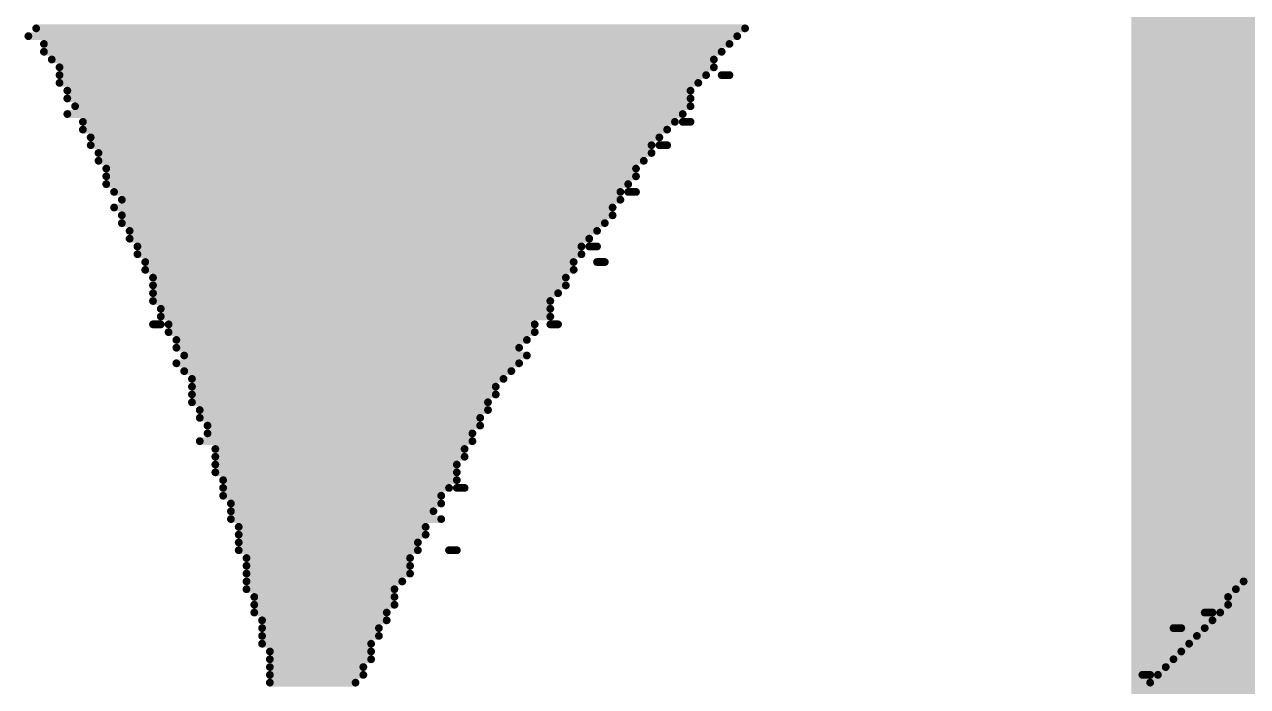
# Model space of a CAD drawing. Header units: inches. Extents: x -5 to 433, y -20 to 71.
# Drawn here: x 20.497 to 24.484, y 50.667 to 52.826 of the extents above; entities that cross this region are included whole.
import ezdxf

# ---------------------------------------------------------------- set-up
doc = ezdxf.new("R2010")
doc.units = ezdxf.units.IN
doc.layers.add('Bottom Overlay', color=54, linetype='Continuous')
doc.layers.add('Top Layer', color=1, linetype='Continuous')

msp = doc.modelspace()

# ---------------------------------------------------------------- hatches: boundary and pattern name
at = {"layer": 'Top Layer'}
for points in [[(24.1554, 38.5064), (29.1842, 38.5064), (29.1842, 54.4576), (24.1554, 54.4576)], [(24.1059, 10.3124), (26.7462, 10.3124), (26.7462, 54.0655), (24.1059, 54.0655)]]:
    msp.add_hatch(color=1, dxfattribs=at).paths.add_polyline_path(points)

# ---------------------------------------------------------------- linework, layer by layer
at = {"layer": 'Bottom Overlay'}
for points in [[(20.5092, 52.7876, 0.0254, 0.0254, 0), (22.8206, 52.7876, 0.0254, 0.0254, 0)], [(20.5346, 52.813, 0.0254, 0.0254, 0), (22.846, 52.813, 0.0254, 0.0254, 0)], [(20.56, 52.7622, 0.0254, 0.0254, 0), (22.7952, 52.7622, 0.0254, 0.0254, 0)], [(20.56, 52.7368, 0.0254, 0.0254, 0), (22.7698, 52.7368, 0.0254, 0.0254, 0)], [(20.5854, 52.7114, 0.0254, 0.0254, 0), (22.7444, 52.7114, 0.0254, 0.0254, 0)], [(20.6108, 52.686, 0.0254, 0.0254, 0), (22.7444, 52.686, 0.0254, 0.0254, 0)], [(20.6108, 52.6606, 0.0254, 0.0254, 0), (22.719, 52.6606, 0.0254, 0.0254, 0)], [(20.6108, 52.6352, 0.0254, 0.0254, 0), (22.6936, 52.6352, 0.0254, 0.0254, 0)], [(22.7698, 52.6606, 0.0254, 0.0254, 0), (22.7952, 52.6606, 0.0254, 0.0254, 0)], [(20.6362, 52.6098, 0.0254, 0.0254, 0), (22.6682, 52.6098, 0.0254, 0.0254, 0)], [(20.6362, 52.5844, 0.0254, 0.0254, 0), (22.6682, 52.5844, 0.0254, 0.0254, 0)], [(20.6616, 52.559, 0.0254, 0.0254, 0), (22.6682, 52.559, 0.0254, 0.0254, 0)], [(20.6362, 52.5336, 0.0254, 0.0254, 0), (22.6428, 52.5336, 0.0254, 0.0254, 0)], [(20.687, 52.5082, 0.0254, 0.0254, 0), (22.6174, 52.5082, 0.0254, 0.0254, 0)], [(22.6428, 52.5082, 0.0254, 0.0254, 0), (22.6682, 52.5082, 0.0254, 0.0254, 0)], [(20.687, 52.4828, 0.0254, 0.0254, 0), (22.592, 52.4828, 0.0254, 0.0254, 0)], [(20.7124, 52.4574, 0.0254, 0.0254, 0), (22.5666, 52.4574, 0.0254, 0.0254, 0)], [(20.7124, 52.432, 0.0254, 0.0254, 0), (22.5412, 52.432, 0.0254, 0.0254, 0)], [(22.5666, 52.432, 0.0254, 0.0254, 0), (22.592, 52.432, 0.0254, 0.0254, 0)], [(20.7378, 52.4066, 0.0254, 0.0254, 0), (22.5412, 52.4066, 0.0254, 0.0254, 0)], [(20.7378, 52.3812, 0.0254, 0.0254, 0), (22.5158, 52.3812, 0.0254, 0.0254, 0)], [(20.7632, 52.3558, 0.0254, 0.0254, 0), (22.4904, 52.3558, 0.0254, 0.0254, 0)], [(20.7632, 52.3304, 0.0254, 0.0254, 0), (22.4904, 52.3304, 0.0254, 0.0254, 0)], [(20.7632, 52.305, 0.0254, 0.0254, 0), (22.465, 52.305, 0.0254, 0.0254, 0)], [(20.7886, 52.2796, 0.0254, 0.0254, 0), (22.4396, 52.2796, 0.0254, 0.0254, 0)], [(22.465, 52.2796, 0.0254, 0.0254, 0), (22.4904, 52.2796, 0.0254, 0.0254, 0)], [(20.7886, 52.2288, 0.0254, 0.0254, 0), (22.4142, 52.2288, 0.0254, 0.0254, 0)], [(20.814, 52.2542, 0.0254, 0.0254, 0), (22.4396, 52.2542, 0.0254, 0.0254, 0)], [(20.814, 52.2034, 0.0254, 0.0254, 0), (22.4142, 52.2034, 0.0254, 0.0254, 0)], [(20.814, 52.178, 0.0254, 0.0254, 0), (22.3888, 52.178, 0.0254, 0.0254, 0)], [(20.8394, 52.1526, 0.0254, 0.0254, 0), (22.3634, 52.1526, 0.0254, 0.0254, 0)], [(20.8394, 52.1272, 0.0254, 0.0254, 0), (22.338, 52.1272, 0.0254, 0.0254, 0)], [(20.8648, 52.1018, 0.0254, 0.0254, 0), (22.3126, 52.1018, 0.0254, 0.0254, 0)], [(20.8648, 52.0764, 0.0254, 0.0254, 0), (22.3126, 52.0764, 0.0254, 0.0254, 0)], [(22.338, 52.1018, 0.0254, 0.0254, 0), (22.3634, 52.1018, 0.0254, 0.0254, 0)], [(20.8902, 52.051, 0.0254, 0.0254, 0), (22.2872, 52.051, 0.0254, 0.0254, 0)], [(22.3634, 52.051, 0.0254, 0.0254, 0), (22.3888, 52.051, 0.0254, 0.0254, 0)], [(20.8902, 52.0256, 0.0254, 0.0254, 0), (22.2872, 52.0256, 0.0254, 0.0254, 0)], [(20.9156, 52.0002, 0.0254, 0.0254, 0), (22.2618, 52.0002, 0.0254, 0.0254, 0)], [(20.9156, 51.9748, 0.0254, 0.0254, 0), (22.2618, 51.9748, 0.0254, 0.0254, 0)], [(20.9156, 51.9494, 0.0254, 0.0254, 0), (22.2364, 51.9494, 0.0254, 0.0254, 0)], [(20.9156, 51.924, 0.0254, 0.0254, 0), (22.211, 51.924, 0.0254, 0.0254, 0)], [(20.941, 51.8986, 0.0254, 0.0254, 0), (22.211, 51.8986, 0.0254, 0.0254, 0)], [(20.941, 51.8732, 0.0254, 0.0254, 0), (22.211, 51.8732, 0.0254, 0.0254, 0)], [(20.9156, 51.8478, 0.0254, 0.0254, 0), (20.941, 51.8478, 0.0254, 0.0254, 0)], [(20.9664, 51.8478, 0.0254, 0.0254, 0), (22.1602, 51.8478, 0.0254, 0.0254, 0)], [(22.211, 51.8478, 0.0254, 0.0254, 0), (22.2364, 51.8478, 0.0254, 0.0254, 0)], [(20.9664, 51.8224, 0.0254, 0.0254, 0), (22.1602, 51.8224, 0.0254, 0.0254, 0)], [(20.9918, 51.797, 0.0254, 0.0254, 0), (22.1348, 51.797, 0.0254, 0.0254, 0)], [(20.9918, 51.7716, 0.0254, 0.0254, 0), (22.1094, 51.7716, 0.0254, 0.0254, 0)], [(20.9918, 51.7208, 0.0254, 0.0254, 0), (22.1094, 51.7208, 0.0254, 0.0254, 0)], [(21.0172, 51.7462, 0.0254, 0.0254, 0), (22.1348, 51.7462, 0.0254, 0.0254, 0)], [(21.0172, 51.6954, 0.0254, 0.0254, 0), (22.084, 51.6954, 0.0254, 0.0254, 0)], [(21.0426, 51.67, 0.0254, 0.0254, 0), (22.0586, 51.67, 0.0254, 0.0254, 0)], [(21.0426, 51.6446, 0.0254, 0.0254, 0), (22.0332, 51.6446, 0.0254, 0.0254, 0)], [(21.0426, 51.6192, 0.0254, 0.0254, 0), (22.0332, 51.6192, 0.0254, 0.0254, 0)], [(21.0426, 51.5938, 0.0254, 0.0254, 0), (22.0078, 51.5938, 0.0254, 0.0254, 0)], [(21.068, 51.5684, 0.0254, 0.0254, 0), (22.0078, 51.5684, 0.0254, 0.0254, 0)], [(21.068, 51.543, 0.0254, 0.0254, 0), (21.9824, 51.543, 0.0254, 0.0254, 0)], [(21.0934, 51.5176, 0.0254, 0.0254, 0), (21.9824, 51.5176, 0.0254, 0.0254, 0)], [(21.0934, 51.4922, 0.0254, 0.0254, 0), (21.957, 51.4922, 0.0254, 0.0254, 0)], [(21.068, 51.4668, 0.0254, 0.0254, 0), (21.957, 51.4668, 0.0254, 0.0254, 0)], [(21.1188, 51.4414, 0.0254, 0.0254, 0), (21.9316, 51.4414, 0.0254, 0.0254, 0)], [(21.1188, 51.416, 0.0254, 0.0254, 0), (21.9316, 51.416, 0.0254, 0.0254, 0)], [(21.1188, 51.3906, 0.0254, 0.0254, 0), (21.9062, 51.3906, 0.0254, 0.0254, 0)], [(21.1188, 51.3652, 0.0254, 0.0254, 0), (21.9062, 51.3652, 0.0254, 0.0254, 0)], [(21.1442, 51.3398, 0.0254, 0.0254, 0), (21.9062, 51.3398, 0.0254, 0.0254, 0)], [(21.1442, 51.3144, 0.0254, 0.0254, 0), (21.8808, 51.3144, 0.0254, 0.0254, 0)], [(21.9062, 51.3144, 0.0254, 0.0254, 0), (21.9316, 51.3144, 0.0254, 0.0254, 0)], [(21.1442, 51.289, 0.0254, 0.0254, 0), (21.8554, 51.289, 0.0254, 0.0254, 0)], [(21.1696, 51.2636, 0.0254, 0.0254, 0), (21.8554, 51.2636, 0.0254, 0.0254, 0)], [(21.1696, 51.2382, 0.0254, 0.0254, 0), (21.83, 51.2382, 0.0254, 0.0254, 0)], [(21.1696, 51.2128, 0.0254, 0.0254, 0), (21.8554, 51.2128, 0.0254, 0.0254, 0)], [(21.195, 51.1874, 0.0254, 0.0254, 0), (21.8046, 51.1874, 0.0254, 0.0254, 0)], [(21.195, 51.162, 0.0254, 0.0254, 0), (21.8046, 51.162, 0.0254, 0.0254, 0)], [(21.195, 51.1366, 0.0254, 0.0254, 0), (21.7792, 51.1366, 0.0254, 0.0254, 0)], [(21.195, 51.1112, 0.0254, 0.0254, 0), (21.7792, 51.1112, 0.0254, 0.0254, 0)], [(21.8808, 51.1112, 0.0254, 0.0254, 0), (21.9062, 51.1112, 0.0254, 0.0254, 0)], [(21.2204, 51.0858, 0.0254, 0.0254, 0), (21.7538, 51.0858, 0.0254, 0.0254, 0)], [(21.2204, 51.0604, 0.0254, 0.0254, 0), (21.7538, 51.0604, 0.0254, 0.0254, 0)], [(21.2204, 51.035, 0.0254, 0.0254, 0), (21.7538, 51.035, 0.0254, 0.0254, 0)], [(24.497, 51.035, 0.0254, 0.0254, 0), (25.1574, 51.035, 0.0254, 0.0254, 0)], [(21.2204, 51.0096, 0.0254, 0.0254, 0), (21.7284, 51.0096, 0.0254, 0.0254, 0)], [(24.4716, 51.0096, 0.0254, 0.0254, 0), (25.1828, 51.0096, 0.0254, 0.0254, 0)], [(21.2204, 50.9842, 0.0254, 0.0254, 0), (21.703, 50.9842, 0.0254, 0.0254, 0)], [(21.2458, 50.9588, 0.0254, 0.0254, 0), (21.703, 50.9588, 0.0254, 0.0254, 0)], [(24.4208, 50.9588, 0.0254, 0.0254, 0), (25.1066, 50.9588, 0.0254, 0.0254, 0)], [(24.4462, 50.9842, 0.0254, 0.0254, 0), (25.132, 50.9842, 0.0254, 0.0254, 0)], [(21.2458, 50.9334, 0.0254, 0.0254, 0), (21.703, 50.9334, 0.0254, 0.0254, 0)], [(24.4208, 50.9334, 0.0254, 0.0254, 0), (25.0812, 50.9334, 0.0254, 0.0254, 0)], [(21.2458, 50.908, 0.0254, 0.0254, 0), (21.6776, 50.908, 0.0254, 0.0254, 0)], [(21.2712, 50.8826, 0.0254, 0.0254, 0), (21.6776, 50.8826, 0.0254, 0.0254, 0)], [(24.3446, 50.908, 0.0254, 0.0254, 0), (24.37, 50.908, 0.0254, 0.0254, 0)], [(24.37, 50.8826, 0.0254, 0.0254, 0), (25.0558, 50.8826, 0.0254, 0.0254, 0)], [(24.3954, 50.908, 0.0254, 0.0254, 0), (25.0812, 50.908, 0.0254, 0.0254, 0)], [(21.2712, 50.8572, 0.0254, 0.0254, 0), (21.6522, 50.8572, 0.0254, 0.0254, 0)], [(21.2712, 50.8318, 0.0254, 0.0254, 0), (21.6522, 50.8318, 0.0254, 0.0254, 0)], [(24.243, 50.8572, 0.0254, 0.0254, 0), (24.2684, 50.8572, 0.0254, 0.0254, 0)], [(24.3192, 50.8318, 0.0254, 0.0254, 0), (25.005, 50.8318, 0.0254, 0.0254, 0)], [(24.3446, 50.8572, 0.0254, 0.0254, 0), (25.0304, 50.8572, 0.0254, 0.0254, 0)], [(21.2712, 50.8064, 0.0254, 0.0254, 0), (21.6268, 50.8064, 0.0254, 0.0254, 0)], [(24.2938, 50.8064, 0.0254, 0.0254, 0), (24.9796, 50.8064, 0.0254, 0.0254, 0)], [(21.2966, 50.781, 0.0254, 0.0254, 0), (21.6268, 50.781, 0.0254, 0.0254, 0)], [(21.2966, 50.7556, 0.0254, 0.0254, 0), (21.6268, 50.7556, 0.0254, 0.0254, 0)], [(24.243, 50.7556, 0.0254, 0.0254, 0), (24.9542, 50.7556, 0.0254, 0.0254, 0)], [(24.2684, 50.781, 0.0254, 0.0254, 0), (24.9796, 50.781, 0.0254, 0.0254, 0)], [(21.2966, 50.7302, 0.0254, 0.0254, 0), (21.6014, 50.7302, 0.0254, 0.0254, 0)], [(24.2176, 50.7302, 0.0254, 0.0254, 0), (24.9288, 50.7302, 0.0254, 0.0254, 0)], [(21.2966, 50.7048, 0.0254, 0.0254, 0), (21.6014, 50.7048, 0.0254, 0.0254, 0)], [(21.2966, 50.6794, 0.0254, 0.0254, 0), (21.576, 50.6794, 0.0254, 0.0254, 0)], [(24.1414, 50.7048, 0.0254, 0.0254, 0), (24.1668, 50.7048, 0.0254, 0.0254, 0)], [(24.1668, 50.6794, 0.0254, 0.0254, 0), (24.878, 50.6794, 0.0254, 0.0254, 0)], [(24.1922, 50.7048, 0.0254, 0.0254, 0), (24.9034, 50.7048, 0.0254, 0.0254, 0)]]:
    msp.add_lwpolyline(points, format="xyseb", dxfattribs=at)
for points in [[(20.5029, 52.7876, 0.0127, 0.0127, 1), (20.5156, 52.7876, 0.0127, 0.0127, 1)], [(20.5283, 52.813, 0.0127, 0.0127, 1), (20.541, 52.813, 0.0127, 0.0127, 1)], [(22.8143, 52.7876, 0.0127, 0.0127, 1), (22.827, 52.7876, 0.0127, 0.0127, 1)], [(22.8397, 52.813, 0.0127, 0.0127, 1), (22.8524, 52.813, 0.0127, 0.0127, 1)], [(20.5537, 52.7622, 0.0127, 0.0127, 1), (20.5664, 52.7622, 0.0127, 0.0127, 1)], [(22.7889, 52.7622, 0.0127, 0.0127, 1), (22.8016, 52.7622, 0.0127, 0.0127, 1)], [(20.5537, 52.7368, 0.0127, 0.0127, 1), (20.5664, 52.7368, 0.0127, 0.0127, 1)], [(20.5791, 52.7114, 0.0127, 0.0127, 1), (20.5918, 52.7114, 0.0127, 0.0127, 1)], [(22.7381, 52.7114, 0.0127, 0.0127, 1), (22.7508, 52.7114, 0.0127, 0.0127, 1)], [(22.7635, 52.7368, 0.0127, 0.0127, 1), (22.7762, 52.7368, 0.0127, 0.0127, 1)], [(20.6045, 52.686, 0.0127, 0.0127, 1), (20.6172, 52.686, 0.0127, 0.0127, 1)], [(22.7381, 52.686, 0.0127, 0.0127, 1), (22.7508, 52.686, 0.0127, 0.0127, 1)], [(20.6045, 52.6606, 0.0127, 0.0127, 1), (20.6172, 52.6606, 0.0127, 0.0127, 1)], [(20.6045, 52.6352, 0.0127, 0.0127, 1), (20.6172, 52.6352, 0.0127, 0.0127, 1)], [(22.6873, 52.6352, 0.0127, 0.0127, 1), (22.7, 52.6352, 0.0127, 0.0127, 1)], [(22.7127, 52.6606, 0.0127, 0.0127, 1), (22.7254, 52.6606, 0.0127, 0.0127, 1)], [(22.7635, 52.6606, 0.0127, 0.0127, 1), (22.7762, 52.6606, 0.0127, 0.0127, 1)], [(22.7889, 52.6606, 0.0127, 0.0127, 1), (22.8016, 52.6606, 0.0127, 0.0127, 1)], [(20.6299, 52.6098, 0.0127, 0.0127, 1), (20.6426, 52.6098, 0.0127, 0.0127, 1)], [(22.6619, 52.6098, 0.0127, 0.0127, 1), (22.6746, 52.6098, 0.0127, 0.0127, 1)], [(20.6299, 52.5844, 0.0127, 0.0127, 1), (20.6426, 52.5844, 0.0127, 0.0127, 1)], [(20.6553, 52.559, 0.0127, 0.0127, 1), (20.668, 52.559, 0.0127, 0.0127, 1)], [(22.6619, 52.5844, 0.0127, 0.0127, 1), (22.6746, 52.5844, 0.0127, 0.0127, 1)], [(22.6619, 52.559, 0.0127, 0.0127, 1), (22.6746, 52.559, 0.0127, 0.0127, 1)], [(20.6299, 52.5336, 0.0127, 0.0127, 1), (20.6426, 52.5336, 0.0127, 0.0127, 1)], [(20.6807, 52.5082, 0.0127, 0.0127, 1), (20.6934, 52.5082, 0.0127, 0.0127, 1)], [(22.6111, 52.5082, 0.0127, 0.0127, 1), (22.6238, 52.5082, 0.0127, 0.0127, 1)], [(22.6365, 52.5336, 0.0127, 0.0127, 1), (22.6492, 52.5336, 0.0127, 0.0127, 1)], [(22.6365, 52.5082, 0.0127, 0.0127, 1), (22.6492, 52.5082, 0.0127, 0.0127, 1)], [(22.6619, 52.5082, 0.0127, 0.0127, 1), (22.6746, 52.5082, 0.0127, 0.0127, 1)], [(20.6807, 52.4828, 0.0127, 0.0127, 1), (20.6934, 52.4828, 0.0127, 0.0127, 1)], [(22.5857, 52.4828, 0.0127, 0.0127, 1), (22.5984, 52.4828, 0.0127, 0.0127, 1)], [(20.7061, 52.4574, 0.0127, 0.0127, 1), (20.7188, 52.4574, 0.0127, 0.0127, 1)], [(20.7061, 52.432, 0.0127, 0.0127, 1), (20.7188, 52.432, 0.0127, 0.0127, 1)], [(22.5349, 52.432, 0.0127, 0.0127, 1), (22.5476, 52.432, 0.0127, 0.0127, 1)], [(22.5603, 52.4574, 0.0127, 0.0127, 1), (22.573, 52.4574, 0.0127, 0.0127, 1)], [(22.5603, 52.432, 0.0127, 0.0127, 1), (22.573, 52.432, 0.0127, 0.0127, 1)], [(22.5857, 52.432, 0.0127, 0.0127, 1), (22.5984, 52.432, 0.0127, 0.0127, 1)], [(20.7315, 52.4066, 0.0127, 0.0127, 1), (20.7442, 52.4066, 0.0127, 0.0127, 1)], [(22.5349, 52.4066, 0.0127, 0.0127, 1), (22.5476, 52.4066, 0.0127, 0.0127, 1)], [(20.7315, 52.3812, 0.0127, 0.0127, 1), (20.7442, 52.3812, 0.0127, 0.0127, 1)], [(20.7569, 52.3558, 0.0127, 0.0127, 1), (20.7696, 52.3558, 0.0127, 0.0127, 1)], [(22.4841, 52.3558, 0.0127, 0.0127, 1), (22.4968, 52.3558, 0.0127, 0.0127, 1)], [(22.5095, 52.3812, 0.0127, 0.0127, 1), (22.5222, 52.3812, 0.0127, 0.0127, 1)], [(20.7569, 52.3304, 0.0127, 0.0127, 1), (20.7696, 52.3304, 0.0127, 0.0127, 1)], [(22.4841, 52.3304, 0.0127, 0.0127, 1), (22.4968, 52.3304, 0.0127, 0.0127, 1)], [(20.7569, 52.305, 0.0127, 0.0127, 1), (20.7696, 52.305, 0.0127, 0.0127, 1)], [(20.7823, 52.2796, 0.0127, 0.0127, 1), (20.795, 52.2796, 0.0127, 0.0127, 1)], [(22.4333, 52.2796, 0.0127, 0.0127, 1), (22.446, 52.2796, 0.0127, 0.0127, 1)], [(22.4587, 52.305, 0.0127, 0.0127, 1), (22.4714, 52.305, 0.0127, 0.0127, 1)], [(22.4587, 52.2796, 0.0127, 0.0127, 1), (22.4714, 52.2796, 0.0127, 0.0127, 1)], [(22.4841, 52.2796, 0.0127, 0.0127, 1), (22.4968, 52.2796, 0.0127, 0.0127, 1)], [(20.7823, 52.2288, 0.0127, 0.0127, 1), (20.795, 52.2288, 0.0127, 0.0127, 1)], [(20.8077, 52.2542, 0.0127, 0.0127, 1), (20.8204, 52.2542, 0.0127, 0.0127, 1)], [(22.4079, 52.2288, 0.0127, 0.0127, 1), (22.4206, 52.2288, 0.0127, 0.0127, 1)], [(22.4333, 52.2542, 0.0127, 0.0127, 1), (22.446, 52.2542, 0.0127, 0.0127, 1)], [(20.8077, 52.2034, 0.0127, 0.0127, 1), (20.8204, 52.2034, 0.0127, 0.0127, 1)], [(22.4079, 52.2034, 0.0127, 0.0127, 1), (22.4206, 52.2034, 0.0127, 0.0127, 1)], [(20.8077, 52.178, 0.0127, 0.0127, 1), (20.8204, 52.178, 0.0127, 0.0127, 1)], [(20.8331, 52.1526, 0.0127, 0.0127, 1), (20.8458, 52.1526, 0.0127, 0.0127, 1)], [(22.3571, 52.1526, 0.0127, 0.0127, 1), (22.3698, 52.1526, 0.0127, 0.0127, 1)], [(22.3825, 52.178, 0.0127, 0.0127, 1), (22.3952, 52.178, 0.0127, 0.0127, 1)], [(20.8331, 52.1272, 0.0127, 0.0127, 1), (20.8458, 52.1272, 0.0127, 0.0127, 1)], [(22.3317, 52.1272, 0.0127, 0.0127, 1), (22.3444, 52.1272, 0.0127, 0.0127, 1)], [(20.8585, 52.1018, 0.0127, 0.0127, 1), (20.8712, 52.1018, 0.0127, 0.0127, 1)], [(20.8585, 52.0764, 0.0127, 0.0127, 1), (20.8712, 52.0764, 0.0127, 0.0127, 1)], [(22.3063, 52.1018, 0.0127, 0.0127, 1), (22.319, 52.1018, 0.0127, 0.0127, 1)], [(22.3063, 52.0764, 0.0127, 0.0127, 1), (22.319, 52.0764, 0.0127, 0.0127, 1)], [(22.3317, 52.1018, 0.0127, 0.0127, 1), (22.3444, 52.1018, 0.0127, 0.0127, 1)], [(22.3571, 52.1018, 0.0127, 0.0127, 1), (22.3698, 52.1018, 0.0127, 0.0127, 1)], [(20.8839, 52.051, 0.0127, 0.0127, 1), (20.8966, 52.051, 0.0127, 0.0127, 1)], [(22.2809, 52.051, 0.0127, 0.0127, 1), (22.2936, 52.051, 0.0127, 0.0127, 1)], [(22.3571, 52.051, 0.0127, 0.0127, 1), (22.3698, 52.051, 0.0127, 0.0127, 1)], [(22.3825, 52.051, 0.0127, 0.0127, 1), (22.3952, 52.051, 0.0127, 0.0127, 1)], [(20.8839, 52.0256, 0.0127, 0.0127, 1), (20.8966, 52.0256, 0.0127, 0.0127, 1)], [(20.9093, 52.0002, 0.0127, 0.0127, 1), (20.922, 52.0002, 0.0127, 0.0127, 1)], [(22.2555, 52.0002, 0.0127, 0.0127, 1), (22.2682, 52.0002, 0.0127, 0.0127, 1)], [(22.2809, 52.0256, 0.0127, 0.0127, 1), (22.2936, 52.0256, 0.0127, 0.0127, 1)], [(20.9093, 51.9748, 0.0127, 0.0127, 1), (20.922, 51.9748, 0.0127, 0.0127, 1)], [(20.9093, 51.9494, 0.0127, 0.0127, 1), (20.922, 51.9494, 0.0127, 0.0127, 1)], [(22.2301, 51.9494, 0.0127, 0.0127, 1), (22.2428, 51.9494, 0.0127, 0.0127, 1)], [(22.2555, 51.9748, 0.0127, 0.0127, 1), (22.2682, 51.9748, 0.0127, 0.0127, 1)], [(20.9093, 51.924, 0.0127, 0.0127, 1), (20.922, 51.924, 0.0127, 0.0127, 1)], [(22.2047, 51.924, 0.0127, 0.0127, 1), (22.2174, 51.924, 0.0127, 0.0127, 1)], [(20.9347, 51.8986, 0.0127, 0.0127, 1), (20.9474, 51.8986, 0.0127, 0.0127, 1)], [(20.9347, 51.8732, 0.0127, 0.0127, 1), (20.9474, 51.8732, 0.0127, 0.0127, 1)], [(22.2047, 51.8986, 0.0127, 0.0127, 1), (22.2174, 51.8986, 0.0127, 0.0127, 1)], [(22.2047, 51.8732, 0.0127, 0.0127, 1), (22.2174, 51.8732, 0.0127, 0.0127, 1)], [(20.9093, 51.8478, 0.0127, 0.0127, 1), (20.922, 51.8478, 0.0127, 0.0127, 1)], [(20.9347, 51.8478, 0.0127, 0.0127, 1), (20.9474, 51.8478, 0.0127, 0.0127, 1)], [(20.9601, 51.8478, 0.0127, 0.0127, 1), (20.9728, 51.8478, 0.0127, 0.0127, 1)], [(22.1539, 51.8478, 0.0127, 0.0127, 1), (22.1666, 51.8478, 0.0127, 0.0127, 1)], [(22.2047, 51.8478, 0.0127, 0.0127, 1), (22.2174, 51.8478, 0.0127, 0.0127, 1)], [(22.2301, 51.8478, 0.0127, 0.0127, 1), (22.2428, 51.8478, 0.0127, 0.0127, 1)], [(20.9601, 51.8224, 0.0127, 0.0127, 1), (20.9728, 51.8224, 0.0127, 0.0127, 1)], [(20.9855, 51.797, 0.0127, 0.0127, 1), (20.9982, 51.797, 0.0127, 0.0127, 1)], [(22.1285, 51.797, 0.0127, 0.0127, 1), (22.1412, 51.797, 0.0127, 0.0127, 1)], [(22.1539, 51.8224, 0.0127, 0.0127, 1), (22.1666, 51.8224, 0.0127, 0.0127, 1)], [(20.9855, 51.7716, 0.0127, 0.0127, 1), (20.9982, 51.7716, 0.0127, 0.0127, 1)], [(22.1031, 51.7716, 0.0127, 0.0127, 1), (22.1158, 51.7716, 0.0127, 0.0127, 1)], [(20.9855, 51.7208, 0.0127, 0.0127, 1), (20.9982, 51.7208, 0.0127, 0.0127, 1)], [(21.0109, 51.7462, 0.0127, 0.0127, 1), (21.0236, 51.7462, 0.0127, 0.0127, 1)], [(22.1031, 51.7208, 0.0127, 0.0127, 1), (22.1158, 51.7208, 0.0127, 0.0127, 1)], [(22.1285, 51.7462, 0.0127, 0.0127, 1), (22.1412, 51.7462, 0.0127, 0.0127, 1)], [(21.0109, 51.6954, 0.0127, 0.0127, 1), (21.0236, 51.6954, 0.0127, 0.0127, 1)], [(21.0363, 51.67, 0.0127, 0.0127, 1), (21.049, 51.67, 0.0127, 0.0127, 1)], [(22.0523, 51.67, 0.0127, 0.0127, 1), (22.065, 51.67, 0.0127, 0.0127, 1)], [(22.0777, 51.6954, 0.0127, 0.0127, 1), (22.0904, 51.6954, 0.0127, 0.0127, 1)], [(21.0363, 51.6446, 0.0127, 0.0127, 1), (21.049, 51.6446, 0.0127, 0.0127, 1)], [(22.0269, 51.6446, 0.0127, 0.0127, 1), (22.0396, 51.6446, 0.0127, 0.0127, 1)], [(21.0363, 51.6192, 0.0127, 0.0127, 1), (21.049, 51.6192, 0.0127, 0.0127, 1)], [(21.0363, 51.5938, 0.0127, 0.0127, 1), (21.049, 51.5938, 0.0127, 0.0127, 1)], [(22.0015, 51.5938, 0.0127, 0.0127, 1), (22.0142, 51.5938, 0.0127, 0.0127, 1)], [(22.0269, 51.6192, 0.0127, 0.0127, 1), (22.0396, 51.6192, 0.0127, 0.0127, 1)], [(21.0617, 51.5684, 0.0127, 0.0127, 1), (21.0744, 51.5684, 0.0127, 0.0127, 1)], [(22.0015, 51.5684, 0.0127, 0.0127, 1), (22.0142, 51.5684, 0.0127, 0.0127, 1)], [(21.0617, 51.543, 0.0127, 0.0127, 1), (21.0744, 51.543, 0.0127, 0.0127, 1)], [(21.0871, 51.5176, 0.0127, 0.0127, 1), (21.0998, 51.5176, 0.0127, 0.0127, 1)], [(21.9761, 51.543, 0.0127, 0.0127, 1), (21.9888, 51.543, 0.0127, 0.0127, 1)], [(21.9761, 51.5176, 0.0127, 0.0127, 1), (21.9888, 51.5176, 0.0127, 0.0127, 1)], [(21.0871, 51.4922, 0.0127, 0.0127, 1), (21.0998, 51.4922, 0.0127, 0.0127, 1)], [(21.9507, 51.4922, 0.0127, 0.0127, 1), (21.9634, 51.4922, 0.0127, 0.0127, 1)], [(21.0617, 51.4668, 0.0127, 0.0127, 1), (21.0744, 51.4668, 0.0127, 0.0127, 1)], [(21.1125, 51.4414, 0.0127, 0.0127, 1), (21.1252, 51.4414, 0.0127, 0.0127, 1)], [(21.9253, 51.4414, 0.0127, 0.0127, 1), (21.938, 51.4414, 0.0127, 0.0127, 1)], [(21.9507, 51.4668, 0.0127, 0.0127, 1), (21.9634, 51.4668, 0.0127, 0.0127, 1)], [(21.1125, 51.416, 0.0127, 0.0127, 1), (21.1252, 51.416, 0.0127, 0.0127, 1)], [(21.1125, 51.3906, 0.0127, 0.0127, 1), (21.1252, 51.3906, 0.0127, 0.0127, 1)], [(21.8999, 51.3906, 0.0127, 0.0127, 1), (21.9126, 51.3906, 0.0127, 0.0127, 1)], [(21.9253, 51.416, 0.0127, 0.0127, 1), (21.938, 51.416, 0.0127, 0.0127, 1)], [(21.1125, 51.3652, 0.0127, 0.0127, 1), (21.1252, 51.3652, 0.0127, 0.0127, 1)], [(21.8999, 51.3652, 0.0127, 0.0127, 1), (21.9126, 51.3652, 0.0127, 0.0127, 1)], [(21.1379, 51.3398, 0.0127, 0.0127, 1), (21.1506, 51.3398, 0.0127, 0.0127, 1)], [(21.1379, 51.3144, 0.0127, 0.0127, 1), (21.1506, 51.3144, 0.0127, 0.0127, 1)], [(21.8745, 51.3144, 0.0127, 0.0127, 1), (21.8872, 51.3144, 0.0127, 0.0127, 1)], [(21.8999, 51.3398, 0.0127, 0.0127, 1), (21.9126, 51.3398, 0.0127, 0.0127, 1)], [(21.8999, 51.3144, 0.0127, 0.0127, 1), (21.9126, 51.3144, 0.0127, 0.0127, 1)], [(21.9253, 51.3144, 0.0127, 0.0127, 1), (21.938, 51.3144, 0.0127, 0.0127, 1)], [(21.1379, 51.289, 0.0127, 0.0127, 1), (21.1506, 51.289, 0.0127, 0.0127, 1)], [(21.8491, 51.289, 0.0127, 0.0127, 1), (21.8618, 51.289, 0.0127, 0.0127, 1)], [(21.1633, 51.2636, 0.0127, 0.0127, 1), (21.176, 51.2636, 0.0127, 0.0127, 1)], [(21.1633, 51.2382, 0.0127, 0.0127, 1), (21.176, 51.2382, 0.0127, 0.0127, 1)], [(21.8237, 51.2382, 0.0127, 0.0127, 1), (21.8364, 51.2382, 0.0127, 0.0127, 1)], [(21.8491, 51.2636, 0.0127, 0.0127, 1), (21.8618, 51.2636, 0.0127, 0.0127, 1)], [(21.1633, 51.2128, 0.0127, 0.0127, 1), (21.176, 51.2128, 0.0127, 0.0127, 1)], [(21.8491, 51.2128, 0.0127, 0.0127, 1), (21.8618, 51.2128, 0.0127, 0.0127, 1)], [(21.1887, 51.1874, 0.0127, 0.0127, 1), (21.2014, 51.1874, 0.0127, 0.0127, 1)], [(21.1887, 51.162, 0.0127, 0.0127, 1), (21.2014, 51.162, 0.0127, 0.0127, 1)], [(21.7983, 51.1874, 0.0127, 0.0127, 1), (21.811, 51.1874, 0.0127, 0.0127, 1)], [(21.7983, 51.162, 0.0127, 0.0127, 1), (21.811, 51.162, 0.0127, 0.0127, 1)], [(21.1887, 51.1366, 0.0127, 0.0127, 1), (21.2014, 51.1366, 0.0127, 0.0127, 1)], [(21.1887, 51.1112, 0.0127, 0.0127, 1), (21.2014, 51.1112, 0.0127, 0.0127, 1)], [(21.7729, 51.1366, 0.0127, 0.0127, 1), (21.7856, 51.1366, 0.0127, 0.0127, 1)], [(21.7729, 51.1112, 0.0127, 0.0127, 1), (21.7856, 51.1112, 0.0127, 0.0127, 1)], [(21.8745, 51.1112, 0.0127, 0.0127, 1), (21.8872, 51.1112, 0.0127, 0.0127, 1)], [(21.8999, 51.1112, 0.0127, 0.0127, 1), (21.9126, 51.1112, 0.0127, 0.0127, 1)], [(21.2141, 51.0858, 0.0127, 0.0127, 1), (21.2268, 51.0858, 0.0127, 0.0127, 1)], [(21.7475, 51.0858, 0.0127, 0.0127, 1), (21.7602, 51.0858, 0.0127, 0.0127, 1)], [(21.2141, 51.0604, 0.0127, 0.0127, 1), (21.2268, 51.0604, 0.0127, 0.0127, 1)], [(21.2141, 51.035, 0.0127, 0.0127, 1), (21.2268, 51.035, 0.0127, 0.0127, 1)], [(21.7475, 51.0604, 0.0127, 0.0127, 1), (21.7602, 51.0604, 0.0127, 0.0127, 1)], [(21.7475, 51.035, 0.0127, 0.0127, 1), (21.7602, 51.035, 0.0127, 0.0127, 1)], [(21.2141, 51.0096, 0.0127, 0.0127, 1), (21.2268, 51.0096, 0.0127, 0.0127, 1)], [(21.7221, 51.0096, 0.0127, 0.0127, 1), (21.7348, 51.0096, 0.0127, 0.0127, 1)], [(24.4653, 51.0096, 0.0127, 0.0127, 1), (24.478, 51.0096, 0.0127, 0.0127, 1)], [(21.2141, 50.9842, 0.0127, 0.0127, 1), (21.2268, 50.9842, 0.0127, 0.0127, 1)], [(21.2395, 50.9588, 0.0127, 0.0127, 1), (21.2522, 50.9588, 0.0127, 0.0127, 1)], [(21.6967, 50.9842, 0.0127, 0.0127, 1), (21.7094, 50.9842, 0.0127, 0.0127, 1)], [(21.6967, 50.9588, 0.0127, 0.0127, 1), (21.7094, 50.9588, 0.0127, 0.0127, 1)], [(24.4145, 50.9588, 0.0127, 0.0127, 1), (24.4272, 50.9588, 0.0127, 0.0127, 1)], [(24.4399, 50.9842, 0.0127, 0.0127, 1), (24.4526, 50.9842, 0.0127, 0.0127, 1)], [(21.2395, 50.9334, 0.0127, 0.0127, 1), (21.2522, 50.9334, 0.0127, 0.0127, 1)], [(21.6967, 50.9334, 0.0127, 0.0127, 1), (21.7094, 50.9334, 0.0127, 0.0127, 1)], [(24.4145, 50.9334, 0.0127, 0.0127, 1), (24.4272, 50.9334, 0.0127, 0.0127, 1)], [(21.2395, 50.908, 0.0127, 0.0127, 1), (21.2522, 50.908, 0.0127, 0.0127, 1)], [(21.2649, 50.8826, 0.0127, 0.0127, 1), (21.2776, 50.8826, 0.0127, 0.0127, 1)], [(21.6713, 50.908, 0.0127, 0.0127, 1), (21.684, 50.908, 0.0127, 0.0127, 1)], [(21.6713, 50.8826, 0.0127, 0.0127, 1), (21.684, 50.8826, 0.0127, 0.0127, 1)], [(24.3383, 50.908, 0.0127, 0.0127, 1), (24.351, 50.908, 0.0127, 0.0127, 1)], [(24.3637, 50.908, 0.0127, 0.0127, 1), (24.3764, 50.908, 0.0127, 0.0127, 1)], [(24.3637, 50.8826, 0.0127, 0.0127, 1), (24.3764, 50.8826, 0.0127, 0.0127, 1)], [(24.3891, 50.908, 0.0127, 0.0127, 1), (24.4018, 50.908, 0.0127, 0.0127, 1)], [(21.2649, 50.8572, 0.0127, 0.0127, 1), (21.2776, 50.8572, 0.0127, 0.0127, 1)], [(21.2649, 50.8318, 0.0127, 0.0127, 1), (21.2776, 50.8318, 0.0127, 0.0127, 1)], [(21.6459, 50.8572, 0.0127, 0.0127, 1), (21.6586, 50.8572, 0.0127, 0.0127, 1)], [(21.6459, 50.8318, 0.0127, 0.0127, 1), (21.6586, 50.8318, 0.0127, 0.0127, 1)], [(24.2367, 50.8572, 0.0127, 0.0127, 1), (24.2494, 50.8572, 0.0127, 0.0127, 1)], [(24.2621, 50.8572, 0.0127, 0.0127, 1), (24.2748, 50.8572, 0.0127, 0.0127, 1)], [(24.3129, 50.8318, 0.0127, 0.0127, 1), (24.3256, 50.8318, 0.0127, 0.0127, 1)], [(24.3383, 50.8572, 0.0127, 0.0127, 1), (24.351, 50.8572, 0.0127, 0.0127, 1)], [(21.2649, 50.8064, 0.0127, 0.0127, 1), (21.2776, 50.8064, 0.0127, 0.0127, 1)], [(21.6205, 50.8064, 0.0127, 0.0127, 1), (21.6332, 50.8064, 0.0127, 0.0127, 1)], [(24.2875, 50.8064, 0.0127, 0.0127, 1), (24.3002, 50.8064, 0.0127, 0.0127, 1)], [(21.2903, 50.781, 0.0127, 0.0127, 1), (21.303, 50.781, 0.0127, 0.0127, 1)], [(21.2903, 50.7556, 0.0127, 0.0127, 1), (21.303, 50.7556, 0.0127, 0.0127, 1)], [(21.6205, 50.781, 0.0127, 0.0127, 1), (21.6332, 50.781, 0.0127, 0.0127, 1)], [(21.6205, 50.7556, 0.0127, 0.0127, 1), (21.6332, 50.7556, 0.0127, 0.0127, 1)], [(24.2367, 50.7556, 0.0127, 0.0127, 1), (24.2494, 50.7556, 0.0127, 0.0127, 1)], [(24.2621, 50.781, 0.0127, 0.0127, 1), (24.2748, 50.781, 0.0127, 0.0127, 1)], [(21.2903, 50.7302, 0.0127, 0.0127, 1), (21.303, 50.7302, 0.0127, 0.0127, 1)], [(21.5951, 50.7302, 0.0127, 0.0127, 1), (21.6078, 50.7302, 0.0127, 0.0127, 1)], [(24.2113, 50.7302, 0.0127, 0.0127, 1), (24.224, 50.7302, 0.0127, 0.0127, 1)], [(21.2903, 50.7048, 0.0127, 0.0127, 1), (21.303, 50.7048, 0.0127, 0.0127, 1)], [(21.2903, 50.6794, 0.0127, 0.0127, 1), (21.303, 50.6794, 0.0127, 0.0127, 1)], [(21.5697, 50.6794, 0.0127, 0.0127, 1), (21.5824, 50.6794, 0.0127, 0.0127, 1)], [(21.5951, 50.7048, 0.0127, 0.0127, 1), (21.6078, 50.7048, 0.0127, 0.0127, 1)], [(24.1351, 50.7048, 0.0127, 0.0127, 1), (24.1478, 50.7048, 0.0127, 0.0127, 1)], [(24.1605, 50.7048, 0.0127, 0.0127, 1), (24.1732, 50.7048, 0.0127, 0.0127, 1)], [(24.1605, 50.6794, 0.0127, 0.0127, 1), (24.1732, 50.6794, 0.0127, 0.0127, 1)], [(24.1859, 50.7048, 0.0127, 0.0127, 1), (24.1986, 50.7048, 0.0127, 0.0127, 1)]]:
    msp.add_lwpolyline(points, format="xyseb", close=True, dxfattribs=at)

doc.saveas('drawing.dxf')
